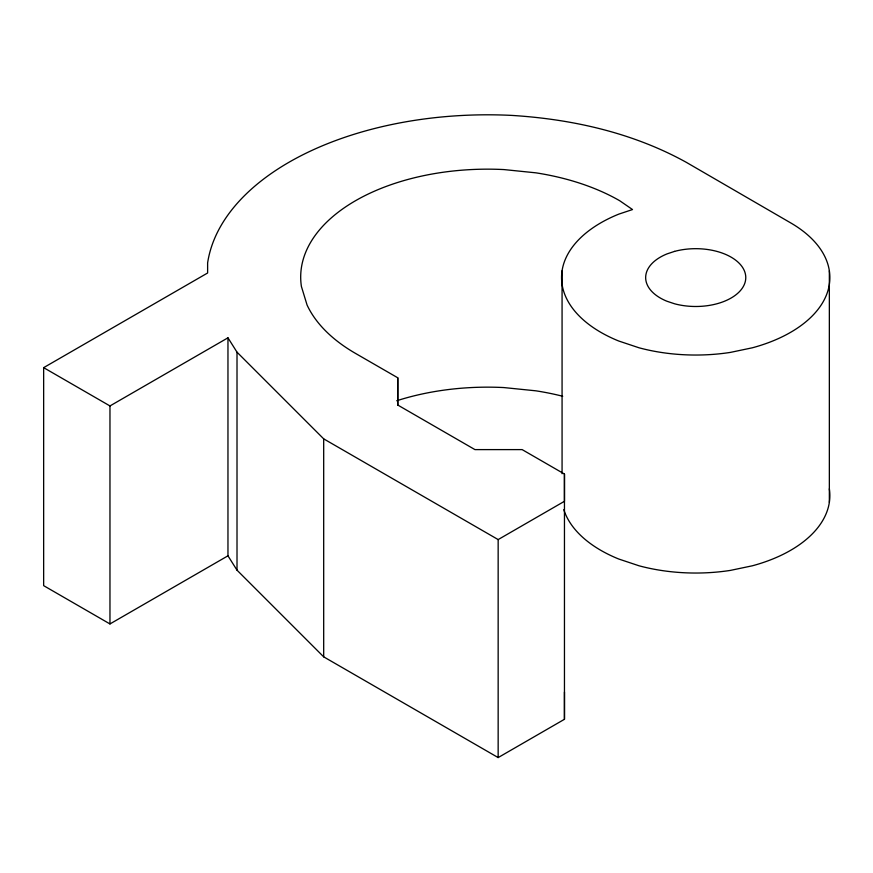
<?xml version="1.0" encoding="UTF-8"?>
<svg xmlns="http://www.w3.org/2000/svg" width="873" height="873" viewBox="0 0 873 873"><rect width="100%" height="100%" fill="white"/><g stroke="black" fill="none" stroke-linecap="round" stroke-linejoin="round"><path stroke-width="1.31" d="M43.65 367.653L43.65 585.652L109.965 623.944L227.962 555.817L227.962 337.818L109.965 405.945L43.65 367.653L207.621 272.987L207.621 262.915A281.03 162.258 0 0 1 512.08 115.422C572.524 119.219 633.001 132.816 686.309 162.334L790.567 222.822A134.147 77.446 0 0 1 752.406 347.781L730.428 352.397A134.147 77.446 0 0 1 639.014 347.781L618.771 341.027A134.147 77.446 0 0 1 618.771 214.136L632.521 209.553L619.743 200.757A186.898 107.903 0 0 0 535.967 172.843L503.874 169.569A186.898 107.903 0 0 0 301.403 286.453L307.056 304.983A186.898 107.903 0 0 0 355.431 353.358L397.761 377.791L397.761 405.039L474.945 449.606L522.141 449.606L564.46 474.039L564.46 501.288L498.156 539.579L323.687 438.857L237.009 352.168L227.962 337.818M109.965 623.944L109.965 405.945M564.46 474.039L564.46 719.287L498.156 757.578L323.687 656.845L237.009 570.167L237.009 352.168M323.687 656.845L323.687 438.857M397.761 405.039L397.761 377.791M498.156 757.578L498.156 539.579M562.07 473.723L562.07 270.837M829.35 502.335L829.35 270.837M227.962 555.817L237.009 570.167M564.46 692.038L564.46 719.287M829.35 488.836A134.147 77.446 0 0 1 752.406 565.78L730.428 570.396A134.147 77.446 0 0 1 639.014 565.78L618.761 559.026A134.147 77.446 0 0 1 563.794 509.636M396.724 400.762A186.898 107.903 0 0 1 503.874 387.568L535.957 390.831A186.898 107.903 0 0 1 562.703 396.255M674.556 251.391L666.994 253.912A50.056 28.907 0 0 0 666.994 301.261L674.556 303.782A50.056 28.907 0 0 0 745.771 277.581A50.056 28.907 0 0 0 674.556 251.391"/></g></svg>
